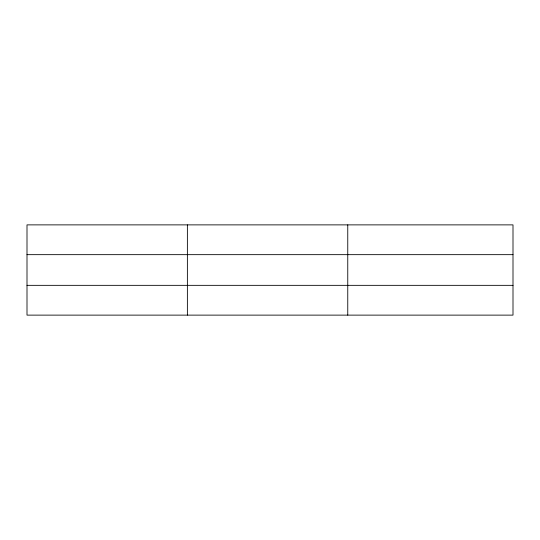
<?xml version="1.0" encoding="UTF-8"?>
<svg xmlns="http://www.w3.org/2000/svg" width="540" height="540" viewBox="0 0 540 540"><rect width="100%" height="100%" fill="white"/><g stroke="black" fill="none" stroke-linecap="round" stroke-linejoin="round"><path stroke-width="0.81" d="M187.38 315.124L187.38 224.876M347.76 315.124L347.76 224.876M513 285.343L513 315.124L27 315.124L27 224.876L513 224.876L513 285.343L27 285.343M27 254.657L513 254.657"/></g></svg>
